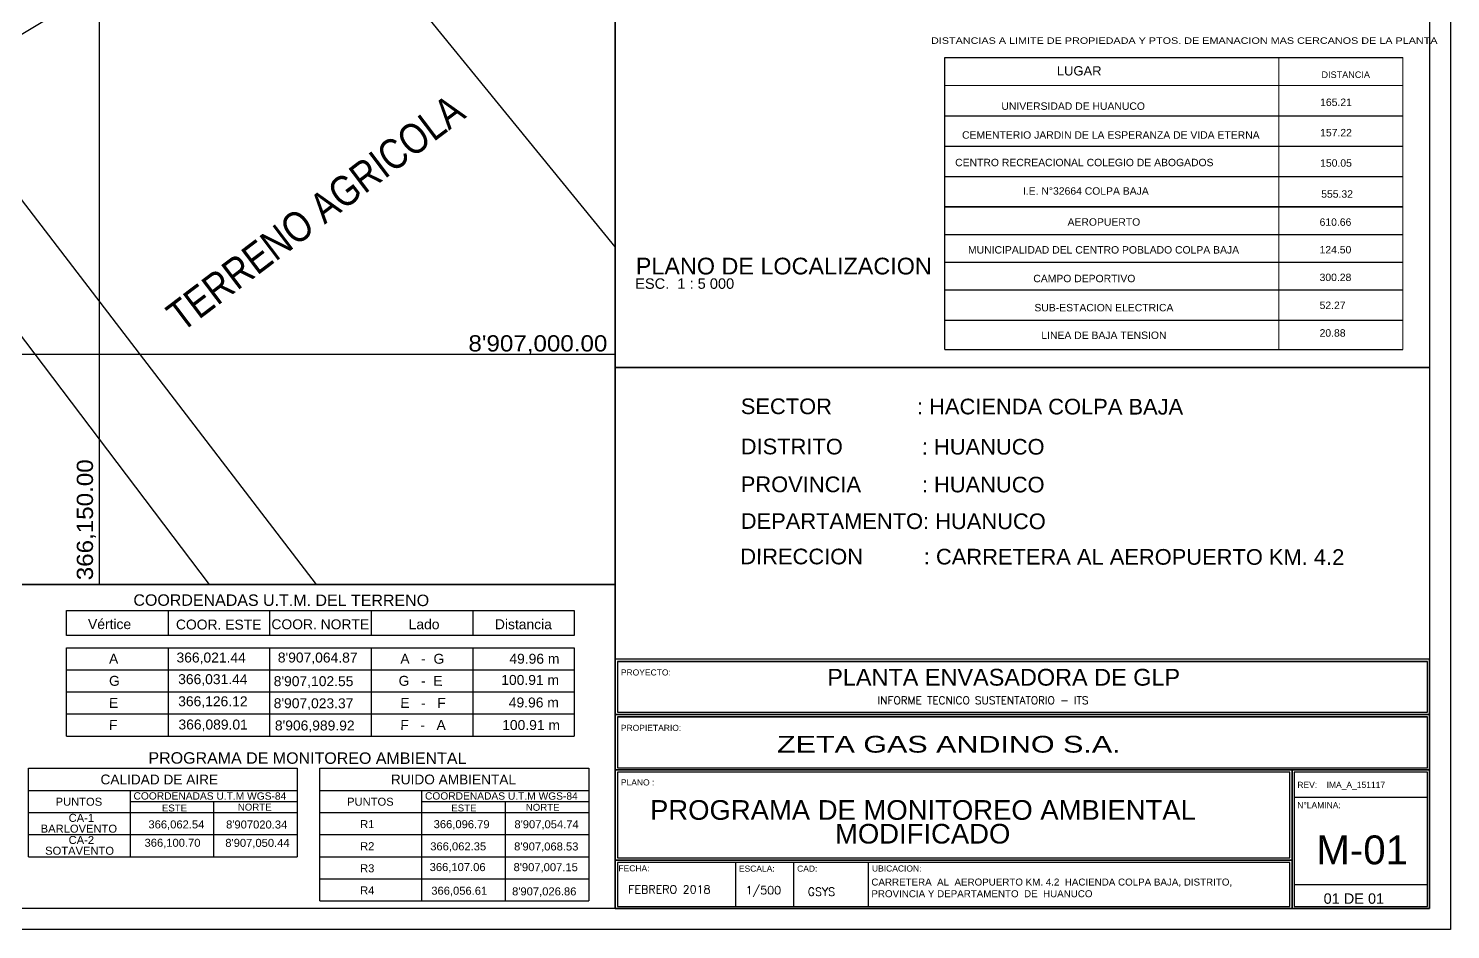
# Model space of a CAD drawing. Header units: metres. Extents: x -2639 to -2278, y 1912 to 2089.
# Drawn here: x -2413.6 to -2277.5, y 1911.9 to 1998.1 of the extents above; entities that cross this region are included whole.
import ezdxf
from ezdxf.enums import TextEntityAlignment as Align

# ---------------------------------------------------------------- set-up
doc = ezdxf.new("R2010")
doc.units = ezdxf.units.M
doc.layers.add('0.2', color=2, linetype='Continuous', lineweight=9)
doc.layers.add('JARDIN', color=7, linetype='Continuous', lineweight=5)
for name, color, linetype in [('01', 1, 'Continuous'), ('03', 3, 'Continuous'), ('04', 4, 'Continuous'), ('4', 5, 'Continuous')]:
    doc.layers.add(name, color=color, linetype=linetype)
doc.styles.add('ARIAL NARROW', font='ARIALN.TTF')
doc.styles.add('LG', font='swiss.ttf')
doc.styles.add('MAT', font='ROMANS')
doc.styles.add('R100-500', font='swissc.ttf', dxfattribs={"width": 1.3, "height": 1})
doc.styles.add('ROMANS', font='arial.ttf')
doc.styles.get("Standard").update_dxf_attribs({"font": 'arial.ttf'})
doc.styles.add('style2', font='sanss___.ttf', dxfattribs={"width": 1.1, "oblique": 8})
doc.styles.add('SWISSE', font='swisse.ttf')

msp = doc.modelspace()

# ---------------------------------------------------------------- linework, layer by layer
at = {"color": 253}
for p, q in [((-2406.7876, 1944.8946, -2.1894), (-2406.7876, 2087.1996, -2.1894)), ((-2357.4506, 1966.878), (-2545.0156, 1966.878))]:
    msp.add_line(p, q, dxfattribs=at)
at = {"color": 4}
for p, q in [((-2325.9036, 1967.3818), (-2325.9036, 1995.2897)), ((-2325.9036, 1995.2897), (-2282.0886, 1995.2897)), ((-2282.0886, 1981.0167), (-2325.9036, 1981.0167))]:
    msp.add_line(p, q, dxfattribs=at)
for p, q in [((-2400.2183, 1942.4011), (-2400.2183, 1940.0341)), ((-2390.5028, 1942.4011), (-2390.5028, 1940.0341)), ((-2380.7873, 1942.4011), (-2380.7873, 1940.0341)), ((-2380.7873, 1942.4011), (-2380.7873, 1940.0341)), ((-2371.0719, 1942.4011), (-2371.0719, 1940.0341)), ((-2409.9338, 1938.8553), (-2361.3564, 1938.8553)), ((-2400.2183, 1938.8553), (-2400.2183, 1930.4057)), ((-2390.5028, 1938.8553), (-2390.5028, 1930.4057)), ((-2380.7873, 1938.8553), (-2380.7873, 1930.4057)), ((-2380.7873, 1938.8553), (-2380.7873, 1930.4057)), ((-2371.0719, 1938.8553), (-2371.0719, 1930.4057)), ((-2409.9338, 1936.7429), (-2361.3564, 1936.7429)), ((-2409.9338, 1934.6305), (-2361.3564, 1934.6305)), ((-2409.9338, 1932.5181), (-2361.3564, 1932.5181)), ((-2409.9338, 1930.4057), (-2361.3564, 1930.4057)), ((-2413.576, 1918.8689, 2.1894), (-2413.576, 1927.3185, 2.1894)), ((-2413.576, 1927.3185, 2.1894), (-2387.8605, 1927.3185, 2.1894)), ((-2387.8605, 1927.3185, 2.1894), (-2387.8605, 1918.8689, 2.1894)), ((-2385.6867, 1914.6441, 2.1894), (-2385.6867, 1927.3185, 2.1894)), ((-2385.6867, 1927.3185, 2.1894), (-2359.9712, 1927.3185, 2.1894)), ((-2359.9712, 1927.3185, 2.1894), (-2359.9712, 1914.6441, 2.1894)), ((-2413.576, 1925.2061, 2.1894), (-2387.8605, 1925.2061, 2.1894)), ((-2413.576, 1925.2061, 2.1894), (-2387.8605, 1925.2061, 2.1894)), ((-2403.8605, 1925.2061, 2.1894), (-2403.8605, 1918.8689, 2.1894)), ((-2403.8605, 1924.1499, 2.1894), (-2387.8605, 1924.1499, 2.1894)), ((-2395.8605, 1924.1499, 2.1894), (-2395.8605, 1918.8689, 2.1894)), ((-2385.6867, 1925.2061, 2.1894), (-2359.9712, 1925.2061, 2.1894)), ((-2385.6867, 1925.2061, 2.1894), (-2359.9712, 1925.2061, 2.1894)), ((-2375.9712, 1925.2061, 2.1894), (-2375.9712, 1914.6441, 2.1894)), ((-2375.9712, 1924.1499, 2.1894), (-2359.9712, 1924.1499, 2.1894)), ((-2367.9712, 1924.1499, 2.1894), (-2367.9712, 1914.6441, 2.1894)), ((-2413.576, 1923.0937, 2.1894), (-2387.8605, 1923.0937, 2.1894)), ((-2385.6867, 1923.0937, 2.1894), (-2359.9712, 1923.0937, 2.1894)), ((-2413.576, 1920.9813, 2.1894), (-2387.8605, 1920.9813, 2.1894)), ((-2385.6867, 1920.9813, 2.1894), (-2359.9712, 1920.9813, 2.1894)), ((-2413.576, 1918.8689, 2.1894), (-2387.8605, 1918.8689, 2.1894)), ((-2385.6867, 1918.8689, 2.1894), (-2359.9712, 1918.8689, 2.1894)), ((-2385.6867, 1916.7565, 2.1894), (-2359.9712, 1916.7565, 2.1894)), ((-2385.6867, 1914.6441, 2.1894), (-2359.9712, 1914.6441, 2.1894))]:
    msp.add_line(p, q)
at = {"color": 1}
for p, q in [((-2292.4623, 1924.5545), (-2279.7285, 1924.5545)), ((-2345.9343, 1918.3191), (-2345.9343, 1914.118)), ((-2340.3627, 1918.3191), (-2340.3627, 1914.118)), ((-2333.1881, 1914.118), (-2333.1881, 1918.3191)), ((-2292.4623, 1916.213), (-2279.7285, 1916.213))]:
    msp.add_line(p, q, dxfattribs=at)
for points in [[(-2547.0156, 2089.1996), (-2277.5105, 2089.1996), (-2277.5105, 1911.9), (-2547.0156, 1911.9)], [(-2279.7285, 1937.5422), (-2357.2326, 1937.5422), (-2357.2326, 1932.6777), (-2279.7285, 1932.6777)], [(-2279.7285, 1932.2417), (-2357.2326, 1932.2417), (-2357.2326, 1927.3772), (-2279.7285, 1927.3772)], [(-2292.8983, 1926.9412), (-2357.2326, 1926.9412), (-2357.2326, 1918.7551), (-2292.8983, 1918.7551)], [(-2279.7285, 1926.9412), (-2292.4623, 1926.9412), (-2292.4623, 1914.118), (-2279.7285, 1914.118)], [(-2292.6803, 1918.5371), (-2357.4506, 1918.5371), (-2357.4506, 1913.9), (-2292.6803, 1913.9)], [(-2292.8983, 1918.3191), (-2357.2326, 1918.3191), (-2357.2326, 1914.118), (-2292.8983, 1914.118)]]:
    msp.add_lwpolyline(points, close=True, dxfattribs=at)
at = {"color": 5}
for points in [[(-2545.0156, 2087.1996), (-2357.4506, 2087.1996), (-2357.4506, 1944.8946), (-2545.0156, 1944.8946)], [(-2545.0156, 2087.1996), (-2279.5105, 2087.1996), (-2279.5105, 1913.9), (-2545.0156, 1913.9)], [(-2279.5105, 1965.6348), (-2357.4506, 1965.6348), (-2357.4506, 2087.1996), (-2279.5105, 2087.1996)], [(-2279.5105, 1913.9), (-2357.4506, 1913.9), (-2357.4506, 1965.6348), (-2279.5105, 1965.6348)], [(-2545.0156, 1944.8946), (-2357.4506, 1944.8946), (-2357.4506, 1913.9), (-2545.0156, 1913.9)]]:
    msp.add_lwpolyline(points, close=True, dxfattribs=at)
at = {"color": 2}
for points in [[(-2441.7146, 2087.1996), (-2387.256, 2013.7375), (-2422.5762, 1992.4928)], [(-2357.4506, 1977.1849), (-2387.256, 2013.7375)], [(-2422.5762, 1992.4928), (-2386.061, 1944.8946)]]:
    msp.add_lwpolyline(points, dxfattribs=at)
for points in [[(-2430.6712, 1990.2512), (-2396.2913, 1944.8946)], [(-2409.9338, 1930.4057), (-2409.9338, 1938.8553), (-2361.3564, 1938.8553), (-2361.3564, 1930.4057)]]:
    msp.add_lwpolyline(points)
msp.add_lwpolyline([(-2409.9338, 1942.4011), (-2361.3564, 1942.4011), (-2361.3564, 1940.0341), (-2409.9338, 1940.0341)], close=True)
at = {"color": 3}
for points in [[(-2279.5105, 1937.7602), (-2357.4506, 1937.7602), (-2357.4506, 1932.4597), (-2279.5105, 1932.4597)], [(-2279.5105, 1932.4597), (-2357.4506, 1932.4597), (-2357.4506, 1927.1592), (-2279.5105, 1927.1592)], [(-2292.6803, 1927.1592), (-2357.4506, 1927.1592), (-2357.4506, 1918.5371), (-2292.6803, 1918.5371)], [(-2279.5105, 1927.1592), (-2292.6803, 1927.1592), (-2292.6803, 1913.9), (-2279.5105, 1913.9)]]:
    msp.add_lwpolyline(points, close=True, dxfattribs=at)
at = {"color": 1}
for points in [[(-2357.2326, 1937.5422), (-2279.7285, 1937.5422), (-2279.7285, 1937.5422)], [(-2357.2326, 1932.2417), (-2279.7285, 1932.2417), (-2279.7285, 1932.2417)]]:
    msp.add_lwpolyline(points, dxfattribs=at)
at = {"layer": '0.2', "color": 4}
for p, q in [((-2293.9401, 1995.2897), (-2293.9401, 1967.3818)), ((-2282.0886, 1995.2897), (-2282.0886, 1967.3818)), ((-2325.9036, 1992.6327), (-2282.0886, 1992.6327))]:
    msp.add_line(p, q, dxfattribs=at)
at = {"layer": '01', "linetype": 'Continuous'}
for p, q in [((-2325.9036, 1989.7287), (-2282.0886, 1989.7287)), ((-2325.9036, 1986.8247), (-2282.0886, 1986.8247)), ((-2325.9036, 1983.9207), (-2282.0886, 1983.9207)), ((-2325.9036, 1981.0167), (-2282.0886, 1981.0167))]:
    msp.add_line(p, q, dxfattribs=at)
at = {"layer": '01', "color": 4, "linetype": 'Continuous'}
for p, q in [((-2325.9036, 1978.374), (-2282.0886, 1978.374)), ((-2325.9036, 1975.7313), (-2282.0886, 1975.7313)), ((-2325.9036, 1973.0887), (-2282.0886, 1973.0887)), ((-2325.9036, 1970.1847), (-2282.0886, 1970.1847)), ((-2325.9036, 1967.3818), (-2282.0886, 1967.3818))]:
    msp.add_line(p, q, dxfattribs=at)

# ---------------------------------------------------------------- texts
at = {"color": 2, "style": 'R100-500', "width": 1.3}
msp.add_text("8'907,000.00", height=1.551657, dxfattribs=at).set_placement((-2371.4815, 1967.1836))
at = {"color": 253}
for s, height, p in [('SECTOR              : HACIENDA COLPA BAJA', 1.498107, (-2345.4226, 1961.1931)), ('DISTRITO             : HUANUCO', 1.498107, (-2345.4226, 1957.3487)), ('PROVINCIA          : HUANUCO', 1.498107, (-2345.4226, 1953.7343)), ('DEPARTAMENTO: HUANUCO', 1.498107, (-2345.4226, 1950.2204)), ('DIRECCION          : CARRETERA AL AEROPUERTO KM. 4.2', 1.498107, (-2345.4672, 1946.8349)), ('COORDENADAS U.T.M. DEL TERRENO', 1.094861, (-2403.5361, 1942.8626)), ('Vértice', 0.9492, (-2407.8789, 1940.6354)), ('COOR. ESTE', 0.9492, (-2399.4639, 1940.596)), ('COOR. NORTE', 0.9492, (-2390.3304, 1940.6213)), ('Lado', 0.9492, (-2377.2, 1940.6213)), ('Distancia', 0.9492, (-2368.9468, 1940.6213)), ('A', 0.9492, (-2405.868, 1937.3235)), ('366,021.44', 0.9492, (-2399.4135, 1937.4416)), ("8'907,064.87", 0.9492, (-2389.7161, 1937.4417)), ('A   -  G', 0.9492, (-2377.993, 1937.3235)), ('49.96 m', 0.9492, (-2367.5645, 1937.3235)), ('366,031.44', 0.9492, (-2399.2506, 1935.3727)), ('100.91 m', 0.9492, (-2368.3394, 1935.2987)), ('G', 0.9492, (-2405.868, 1935.2111)), ("8'907,102.55", 0.9492, (-2390.1111, 1935.182)), ('G   -  E', 0.9492, (-2378.1604, 1935.2111)), ('E', 0.9492, (-2405.868, 1933.0987)), ('366,126.12', 0.9492, (-2399.2506, 1933.2602)), ("8'907,023.37", 0.9492, (-2390.1111, 1933.0695)), ('E   -   F', 0.9492, (-2377.993, 1933.0987)), ('49.96 m', 0.9492, (-2367.618, 1933.1425)), ('F', 0.9492, (-2405.868, 1930.9862)), ('366,089.01', 0.9492, (-2399.2262, 1931.0355)), ("8'906,989.92", 0.9492, (-2389.998, 1930.9449)), ('F   -   A', 0.9492, (-2377.993, 1930.9862)), ('100.91 m', 0.9492, (-2368.2507, 1930.9862)), ('PROGRAMA DE MONITOREO AMBIENTAL', 1.094861, (-2402.0929, 1927.7668, 2.1894)), ('CALIDAD DE AIRE', 0.935049, (-2406.6839, 1925.7887, 2.1894)), ('RUIDO AMBIENTAL', 0.935049, (-2378.9009, 1925.7887, 2.1894)), ('PUNTOS ', 0.7656, (-2410.98, 1923.7442, 2.1894)), ('COORDENADAS U.T.M WGS-84', 0.700139, (-2403.5259, 1924.331, 2.1894)), ('PUNTOS ', 0.7656, (-2383.0907, 1923.7442, 2.1894)), ('COORDENADAS U.T.M WGS-84', 0.700139, (-2375.6366, 1924.331, 2.1894)), ('CA-1', 0.7656, (-2409.7354, 1922.1967, 2.1894)), ('ESTE', 0.66139, (-2400.8114, 1923.1957, 2.1894)), ('NORTE ', 0.66139, (-2393.5458, 1923.2762)), ('ESTE', 0.66139, (-2373.1189, 1923.1957, 2.1894)), ('NORTE ', 0.66139, (-2365.9928, 1923.2594)), ('BARLOVENTO', 0.7656, (-2412.4058, 1921.1694, 2.1894)), ('R1', 0.7656, (-2381.8461, 1921.6009, 2.1894)), ('CA-2', 0.7656, (-2409.7354, 1920.0843, 2.1894)), ('R2', 0.7656, (-2381.8461, 1919.4884, 2.1894)), ('SOTAVENTO', 0.7656, (-2411.9829, 1919.0569, 2.1894)), ('R3', 0.7656, (-2381.8461, 1917.3761, 2.1894)), ('R4', 0.7656, (-2381.8461, 1915.2636, 2.1894))]:
    msp.add_text(s, height=height, rotation=359.937913, dxfattribs=at).set_placement(p)
at = {"color": 2, "style": 'R100-500', "width": 1.3}
msp.add_text('366,150.00', height=1.55166, rotation=90, dxfattribs=at).set_placement((-2407.4014, 1945.303, -0.3268))
at = {"color": 2, "style": 'SWISSE'}
for s, height, p in [('PROYECTO:', 0.5814, (-2356.8941, 1936.1963)), ('PROPIETARIO:', 0.581396, (-2356.8941, 1930.8959)), ('PLANO :', 0.5814, (-2356.8941, 1925.6797)), ('REV:    IMA_A_151117', 0.581396, (-2292.1685, 1925.4457)), ('N%%DLAMINA:', 0.581396, (-2292.1788, 1923.5042)), ('FECHA:', 0.5814, (-2357.1314, 1917.4628)), ('ESCALA:', 0.5814, (-2345.6039, 1917.4361)), ('CAD:', 0.5814, (-2340.0322, 1917.4361)), ('UBICACION:', 0.5814, (-2332.8689, 1917.4484))]:
    msp.add_text(s, height=height, dxfattribs=at).set_placement(p)
at = {"color": 3, "style": 'SWISSE', "width": 1.3}
msp.add_text('ZETA GAS ANDINO S.A.', height=1.604875, dxfattribs=at).set_placement((-2341.9522, 1928.8185))
at = {"color": 3, "insert": (-2337.1487, 1936.8286), "char_height": 1.604875, "width": 71.057809, "attachment_point": 1, "style": 'SWISSE'}
msp.add_mtext('PLANTA ENVASADORA DE GLP', dxfattribs=at)
at = {"color": 2, "attachment_point": 1}
for s, insert, char_height, width, style in [(' INFORME TECNICO SUSTENTATORIO - ITS', (-2332.8386, 1934.1886), 0.736997, 61.880542, 'MAT'), ('PROGRAMA DE MONITOREO AMBIENTAL', (-2354.1035, 1924.2751), 1.879574, 61.172535, 'SWISSE'), ('MODIFICADO', (-2336.4041, 1922.0028), 1.87957, 61.172535, 'SWISSE'), ('FEBRERO 2018', (-2356.1907, 1916.127), 0.775195, 13.355714, 'MAT'), ('1/500', (-2344.9568, 1916.0507), 0.7752, 7.779479, 'MAT'), ('GSYS', (-2339.0168, 1915.9063), 0.7752, 7.779479, 'MAT'), ('{\\fArial|b0|i0|c0|p34;\\H0.66667x;CARRETERA  AL  AEROPUERTO KM. 4.2  HACIENDA COLPA BAJA, DISTRITO, PROVINCIA Y DEPARTAMENTO  DE  HUANUCO }', (-2332.9268, 1916.7767), 1.0046529, 37.3218, 'MAT'), ('01 DE 01', (-2289.6566, 1915.3593), 0.99419, 8.096768, 'SWISSE')]:
    msp.add_mtext(s, dxfattribs=dict(at, insert=insert, char_height=char_height, width=width, style=style))
at = {"color": 253, "char_height": 0.765604, "attachment_point": 1, "rotation": 359.937913}
for s, insert, width in [("366,062.54       8'907020.34 ", (-2402.0988, 1922.3396), 16.920688), (" 366,096.79        8'907,054.74", (-2375.1044, 1922.3606, -2.1894), 16.920688), ("366,100.70        8'907,050.44", (-2402.4697, 1920.5836), 16.920688), ("366,062.35         8'907,068.53", (-2375.1339, 1920.242, 2.1894), 16.920688), ("366,107.06         8'907,007.15", (-2375.1886, 1918.2585, -2.1894), 14.762353), ('  366,056.61', (-2375.6271, 1915.9981), 7.735496), ("8'907,026.86", (-2367.3004, 1915.9364, 2.1894), 1.788696)]:
    msp.add_mtext(s, dxfattribs=dict(at, insert=insert, width=width))
at = {"color": 4, "insert": (-2290.3578, 1920.8997), "char_height": 2.76059, "width": 13.307559, "attachment_point": 1, "style": 'SWISSE'}
msp.add_mtext('M-01', dxfattribs=at)
at = {"layer": '0.2', "color": 4, "style": 'style2', "width": 1.2}
msp.add_text('DISTANCIAS A LIMITE DE PROPIEDADA Y PTOS. DE EMANACION MAS CERCANOS DE LA PLANTA', height=0.616475, dxfattribs=at).set_placement((-2327.221, 1996.6024))
at = {"layer": '03'}
msp.add_text('ESC.  1 : 5 000', height=1, dxfattribs=at).set_placement((-2355.5256, 1973.1735))
at = {"layer": '04', "style": 'LG'}
msp.add_text('PLANO DE LOCALIZACION', height=1.6, dxfattribs=at).set_placement((-2355.4655, 1974.5493))
at = {"layer": '4', "color": 1, "linetype": 'Continuous', "style": 'ARIAL NARROW'}
msp.add_text('TERRENO AGRICOLA', height=2.892775, rotation=37.112671, dxfattribs=at).set_placement((-2398.8904, 1968.9695))
at = {"layer": 'JARDIN', "style": 'ROMANS'}
for s, height, p in [('LUGAR', 0.88862, (-2313.0408, 1994.0221)), ('DISTANCIA', 0.62204, (-2287.5412, 1993.654)), ('UNIVERSIDAD DE HUANUCO', 0.710899, (-2313.6176, 1990.648)), ('CEMENTERIO JARDIN DE LA ESPERANZA DE VIDA ETERNA', 0.710899, (-2310.0155, 1987.885)), ('CENTRO RECREACIONAL COLEGIO DE ABOGADOS', 0.710899, (-2312.5508, 1985.2558)), ('I.E. N°32664 COLPA BAJA', 0.710899, (-2312.4062, 1982.5311)), ('AEROPUERTO', 0.7109, (-2310.6774, 1979.5645)), ('MUNICIPALIDAD DEL CENTRO POBLADO COLPA BAJA', 0.710899, (-2310.7124, 1976.9018)), ('CAMPO DEPORTIVO', 0.710899, (-2312.5508, 1974.1625)), ('SUB-ESTACION ELECTRICA', 0.710899, (-2310.6774, 1971.3751)), ('LINEA DE BAJA TENSION', 0.710899, (-2310.6774, 1968.7325))]:
    msp.add_text(s, height=height, dxfattribs=at).set_placement(p, align=Align.MIDDLE)
for s, p in [('165.21', (-2289.9887, 1990.6592)), ('157.22', (-2289.9887, 1987.7552)), ('150.05', (-2289.9887, 1984.8512)), ('555.32', (-2289.8849, 1981.8883)), ('610.66', (-2290.0411, 1979.2016)), ('124.50', (-2290.0411, 1976.559)), ('300.28', (-2290.0411, 1973.9163)), ('52.27', (-2290.0411, 1971.2421)), ('20.88', (-2290.0411, 1968.5994))]:
    msp.add_text(s, height=0.7109, dxfattribs=at).set_placement(p)

doc.saveas('drawing.dxf')
